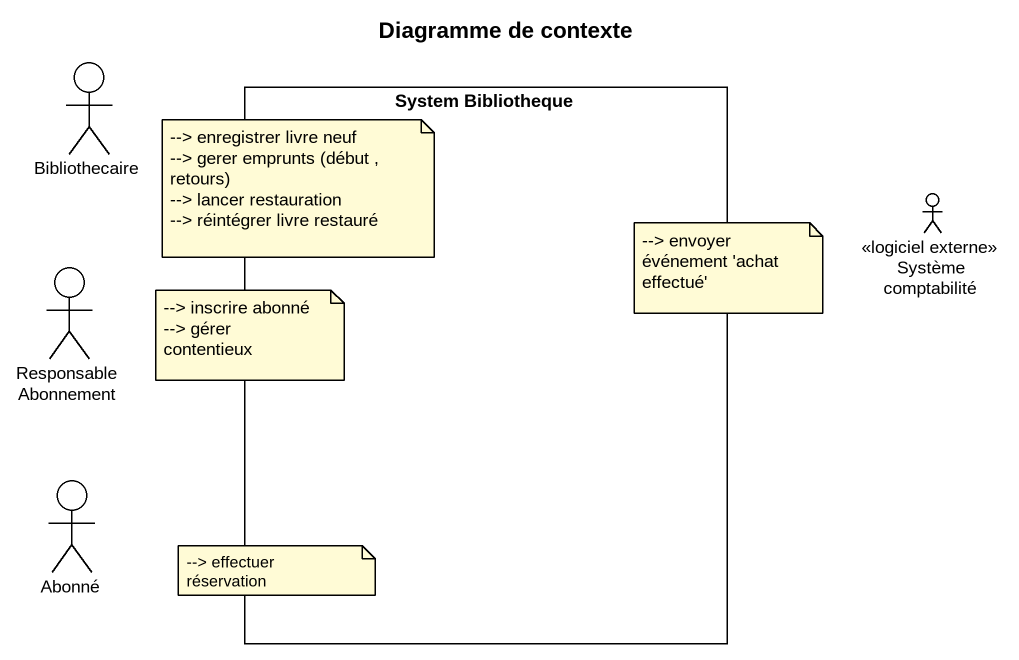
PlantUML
@startuml
title Diagramme de contexte
actor Bibliothecaire
rectangle "System Bibliotheque" as System_Bibliotheque
actor "Système comptabilité" as Système_comptabilité <<logiciel externe>>
actor "Responsable Abonnement" as Responsable_Abonnement
actor Abonné
note as N1
  ~--> enregistrer livre neuf
  ~--> gerer emprunts (début , retours)
  ~--> lancer restauration
  ~--> réintégrer livre restauré
end note
note as N2
  ~--> envoyer événement 'achat effectué'
end note
note as N3
  ~--> inscrire abonné
  ~--> gérer contentieux
end note
note as N4
  ~--> effectuer réservation
end note
@enduml
